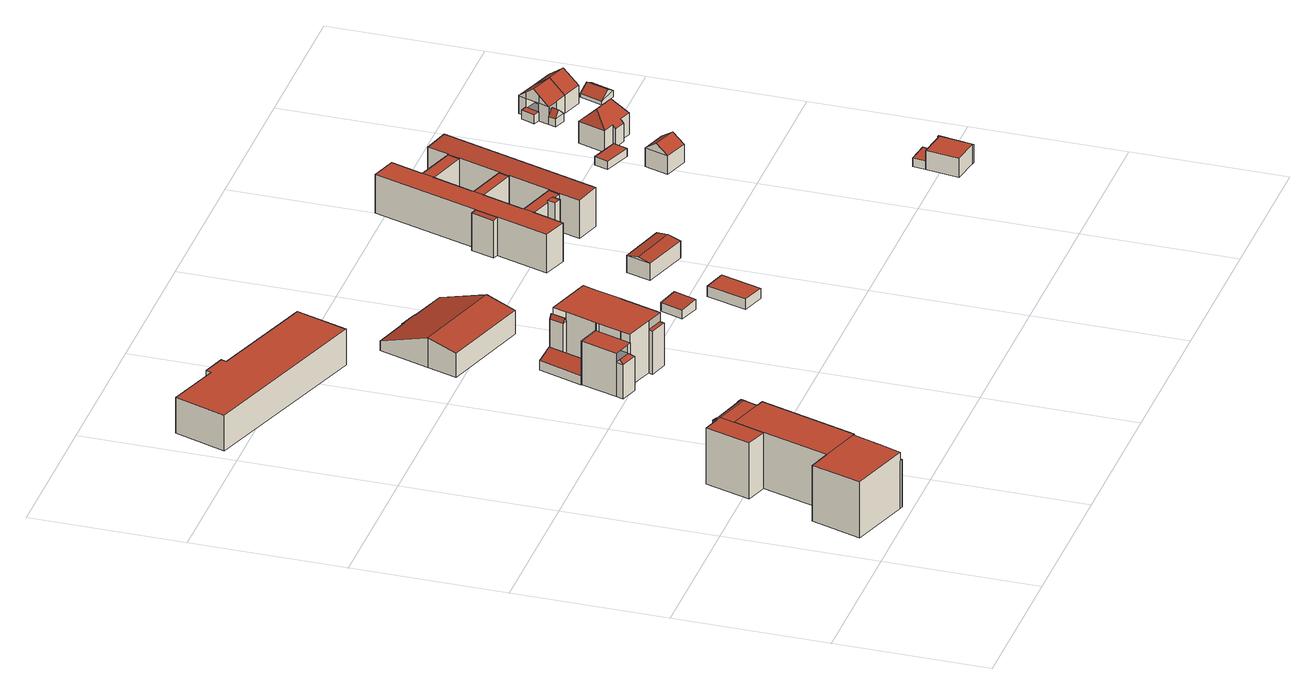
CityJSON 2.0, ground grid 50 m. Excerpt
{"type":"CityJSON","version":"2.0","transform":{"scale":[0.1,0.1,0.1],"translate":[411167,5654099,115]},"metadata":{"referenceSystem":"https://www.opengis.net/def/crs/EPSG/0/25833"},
"CityObjects":{
"building1":{"type":"Building","attributes":{"Gemeindeschluessel":14612000,"Geometrietyp2DReferenz":"3000","function":"31001_9998","roofType":"9999"},"children":["building1-1","building1-2","building1-3","building1-4","building1-5","building1-6","building1-7"]},
"building1-1":{"type":"BuildingPart","attributes":{"Dachtyp_tdc":"tdcPolyFlatRoof","Dachneigung":0,"QualitaetDacherkennung":72,"Geometrietyp2DReferenz":"3000","measuredHeight":19.32,"roofType":"1000"},"parents":["building1"],"geometry":[{"type":"MultiSurface","lod":"2","boundaries":[[[0,1,2,3,4]],[[5,6,7,8,9]],[[10,0,4,11,12]],[[10,13,5,9,1,0]],[[4,3,14,8,7,15,11]]],"semantics":{"surfaces":[{"type":"WallSurface"},{"type":"RoofSurface"},{"type":"GroundSurface"}],"values":[0,0,0,1,2]}}]},
"building1-2":{"type":"BuildingPart","attributes":{"Dachtyp_tdc":"tdcFreeFormRoof","Dachneigung":77.55,"QualitaetDacherkennung":1,"Geometrietyp2DReferenz":"3000","measuredHeight":19.12,"roofType":"5000"},"parents":["building1"],"geometry":[{"type":"MultiSurface","lod":"2","boundaries":[[[16,17,18,19]],[[20,21,22,17]],[[20,17,16]],[[21,20,16,2]],[[21,2,22]],[[3,19,18,14]],[[2,16,19,3]]],"semantics":{"surfaces":[{"type":"WallSurface"},{"type":"RoofSurface"},{"type":"GroundSurface"}],"values":[0,1,1,1,1,2,0]}}]},
"building1-3":{"type":"BuildingPart","attributes":{"Dachtyp_tdc":"tdcFreeFormRoof","Dachneigung":18.82,"QualitaetDacherkennung":12,"Geometrietyp2DReferenz":"3000","measuredHeight":19.23,"roofType":"5000"},"parents":["building1"],"geometry":[{"type":"MultiSurface","lod":"2","boundaries":[[[23,24,25,26]],[[24,27,28,25]],[[24,23,29]],[[23,30,31,32,33,34,35,36,37,29]],[[36,38,39,40,41,42,37]],[[42,43,27,24,29,37]],[[44,45,46,47,48,49,50,51,52,53,54,55,56,26,25,28]],[[41,40,47,46]],[[40,39,48,47]],[[39,38,49,48]],[[38,36,50,49]],[[36,35,51,50]],[[35,34,52,51]],[[34,33,53,52]],[[33,32,54,53]],[[32,31,55,54]],[[31,30,56,55]],[[30,23,26,56]]],"semantics":{"surfaces":[{"type":"WallSurface"},{"type":"RoofSurface"},{"type":"GroundSurface"}],"values":[0,0,1,1,1,1,2,0,0,0,0,0,0,0,0,0,0,0]}}]},
"building1-4":{"type":"BuildingPart","attributes":{"Dachtyp_tdc":"tdcPolyFlatRoof","Dachneigung":0,"QualitaetDacherkennung":18,"Geometrietyp2DReferenz":"3000","measuredHeight":16.42,"roofType":"1000"},"parents":["building1"],"geometry":[{"type":"MultiSurface","lod":"2","boundaries":[[[57,58,59,60]],[[58,61,62,59]],[[61,63,64,62]],[[63,61,58,57]],[[60,59,62,64]]],"semantics":{"surfaces":[{"type":"WallSurface"},{"type":"RoofSurface"},{"type":"GroundSurface"}],"values":[0,0,0,1,2]}}]},
"building1-5":{"type":"BuildingPart","attributes":{"Dachtyp_tdc":"tdcPolyFlatRoof","Dachneigung":0,"QualitaetDacherkennung":71,"Geometrietyp2DReferenz":"3000","measuredHeight":19.28,"roofType":"1000"},"parents":["building1"],"geometry":[{"type":"MultiSurface","lod":"2","boundaries":[[[65,28,27]],[[65,12,11,28]],[[66,12,65,67]],[[44,28,11,15]]],"semantics":{"surfaces":[{"type":"WallSurface"},{"type":"RoofSurface"},{"type":"GroundSurface"}],"values":[0,0,1,2]}}]},
"building1-6":{"type":"BuildingPart","attributes":{"Dachtyp_tdc":"tdcPolyFlatRoof","Dachneigung":0,"QualitaetDacherkennung":58,"Geometrietyp2DReferenz":"3000","measuredHeight":19.29,"roofType":"1000"},"parents":["building1"],"geometry":[{"type":"MultiSurface","lod":"2","boundaries":[[[6,68,69,7]],[[68,70,71,69]],[[70,72,41,46,71]],[[70,68,6,66,67,72]],[[45,44,15,7,69,71,46]]],"semantics":{"surfaces":[{"type":"WallSurface"},{"type":"RoofSurface"},{"type":"GroundSurface"}],"values":[0,0,0,1,2]}}]},
"building1-7":{"type":"BuildingPart","attributes":{"Dachtyp_tdc":"tdcPolyFlatRoof","Dachneigung":0,"QualitaetDacherkennung":72,"Geometrietyp2DReferenz":"3000","measuredHeight":19.31,"roofType":"1000"},"parents":["building1"],"geometry":[{"type":"MultiSurface","lod":"2","boundaries":[[[73,74,75,64,63]],[[74,76,77,75]],[[76,9,8,77]],[[78,79,57,60,18,17]],[[79,78,80,9,76,74,73]],[[64,75,77,8,14,18,60]]],"semantics":{"surfaces":[{"type":"WallSurface"},{"type":"RoofSurface"},{"type":"GroundSurface"}],"values":[0,0,0,0,1,2]}}]},
"building2":{"type":"Building","attributes":{"name":"117. Grundschule Dresden Ludwig Reichenbach","Dachtyp_tdc":"tdcPolyFlatRoof","Gemeindeschluessel":14612000,"Dachneigung":0,"QualitaetDacherkennung":79,"Geometrietyp2DReferenz":"3000","measuredHeight":12.31,"function":"31001_3021","roofType":"1000"},"geometry":[{"type":"Solid","lod":"2","boundaries":[[[[81,82,83,84]],[[82,85,86,83]],[[85,87,88,86]],[[87,89,90,88]],[[89,91,92,90]],[[91,93,94,92]],[[93,95,96,94]],[[95,81,84,96]],[[95,93,91,89,87,85,82,81]],[[84,83,86,88,90,92,94,96]]]],"semantics":{"surfaces":[{"type":"WallSurface"},{"type":"RoofSurface"},{"type":"GroundSurface"}],"values":[[0,0,0,0,0,0,0,0,1,2]]}}]},
"building3":{"type":"Building","attributes":{"Dachtyp_tdc":"tdcFreeFormRoof","Gemeindeschluessel":14612000,"Dachneigung":24.67,"QualitaetDacherkennung":6,"Geometrietyp2DReferenz":"3000","measuredHeight":5.54,"function":"31001_9998","roofType":"5000"},"geometry":[{"type":"Solid","lod":"2","boundaries":[[[[97,98,99,100]],[[98,101,102,99]],[[101,103,104,102]],[[103,105,106,104]],[[105,107,108,106]],[[107,97,100,108]],[[103,101,109,110,107,105]],[[110,109,98,97]],[[97,107,110]],[[101,98,109]],[[100,99,102,104,106,108]]]],"semantics":{"surfaces":[{"type":"WallSurface"},{"type":"RoofSurface"},{"type":"GroundSurface"}],"values":[[0,0,0,0,0,0,1,1,0,0,2]]}}]},
"building4":{"type":"Building","attributes":{"Gemeindeschluessel":14612000,"Geometrietyp2DReferenz":"3000","function":"31001_9998","roofType":"9999"},"children":["building4-1","building4-2","building4-3","building4-4","building4-5","building4-6"]},
"building4-1":{"type":"BuildingPart","attributes":{"Dachtyp_tdc":"tdcPolyFlatRoof","Dachneigung":0,"QualitaetDacherkennung":43,"Geometrietyp2DReferenz":"3000","measuredHeight":14.76,"roofType":"1000"},"parents":["building4"],"geometry":[{"type":"MultiSurface","lod":"2","boundaries":[[[111,112,113,114]],[[112,115,116,113]],[[115,117,118,116]],[[117,115,112,111]],[[114,113,116,118]]],"semantics":{"surfaces":[{"type":"WallSurface"},{"type":"RoofSurface"},{"type":"GroundSurface"}],"values":[0,0,0,1,2]}}]},
"building4-2":{"type":"BuildingPart","attributes":{"Dachtyp_tdc":"tdcPolyFlatRoof","Dachneigung":0,"QualitaetDacherkennung":39,"Geometrietyp2DReferenz":"3000","measuredHeight":14.89,"roofType":"1000"},"parents":["building4"],"geometry":[{"type":"MultiSurface","lod":"2","boundaries":[[[119,120,121,122]],[[123,124,125,126,127]],[[128,119,122,129,130]],[[128,124,123,120,119]],[[122,121,127,126,129]]],"semantics":{"surfaces":[{"type":"WallSurface"},{"type":"RoofSurface"},{"type":"GroundSurface"}],"values":[0,0,0,1,2]}}]},
"building4-3":{"type":"BuildingPart","attributes":{"Dachtyp_tdc":"tdcPolyFlatRoof","Dachneigung":0,"QualitaetDacherkennung":49,"Geometrietyp2DReferenz":"3000","measuredHeight":17.82,"roofType":"1000"},"parents":["building4"],"geometry":[{"type":"MultiSurface","lod":"2","boundaries":[[[131,132,133,134]],[[132,135,133]],[[136,137,138]],[[136,139,111,114,137]],[[140,141,123,127,118,117]],[[142,143,144,145,121,120]],[[146,131,134,147,148]],[[146,143,142,141,140,139,136,132,131]],[[134,133,137,114,118,127,121,145,147]]],"semantics":{"surfaces":[{"type":"WallSurface"},{"type":"RoofSurface"},{"type":"GroundSurface"}],"values":[0,0,0,0,0,0,0,1,2]}}]},
"building4-4":{"type":"BuildingPart","attributes":{"Dachtyp_tdc":"tdcFreeFormRoof","Dachneigung":56.35,"QualitaetDacherkennung":16,"Geometrietyp2DReferenz":"3000","measuredHeight":16.08,"roofType":"5000"},"parents":["building4"],"geometry":[{"type":"MultiSurface","lod":"2","boundaries":[[[149,148,147,150]],[[151,148,149]],[[152,151,149,153]],[[152,153,144]],[[151,152,144,148]],[[145,154,150,147]],[[153,149,150,154]],[[144,153,154,145]]],"semantics":{"surfaces":[{"type":"WallSurface"},{"type":"RoofSurface"},{"type":"GroundSurface"}],"values":[0,0,1,0,1,2,0,0]}}]},
"building4-5":{"type":"BuildingPart","attributes":{"Dachtyp_tdc":"tdcFreeFormRoof","Dachneigung":44.31,"QualitaetDacherkennung":19,"Geometrietyp2DReferenz":"3000","measuredHeight":12.92,"roofType":"5000"},"parents":["building4"],"geometry":[{"type":"MultiSurface","lod":"2","boundaries":[[[125,155,156,126]],[[155,157,158,156]],[[157,130,129,158]],[[159,130,157]],[[160,159,157,155]],[[160,155,125]],[[159,160,125,130]],[[126,156,158,129]]],"semantics":{"surfaces":[{"type":"WallSurface"},{"type":"RoofSurface"},{"type":"GroundSurface"}],"values":[0,0,0,0,1,1,1,2]}}]},
"building4-6":{"type":"BuildingPart","attributes":{"Dachtyp_tdc":"tdcFreeFormRoof","Dachneigung":35.81,"QualitaetDacherkennung":25,"Geometrietyp2DReferenz":"3000","measuredHeight":15.12,"roofType":"5000"},"parents":["building4"],"geometry":[{"type":"MultiSurface","lod":"2","boundaries":[[[135,161,162,133]],[[161,163,164,162]],[[163,138,137,164]],[[165,138,163]],[[166,165,163,161]],[[166,161,135]],[[165,166,135,138]],[[133,162,164,137]]],"semantics":{"surfaces":[{"type":"WallSurface"},{"type":"RoofSurface"},{"type":"GroundSurface"}],"values":[0,0,0,1,1,1,1,2]}}]},
"building5":{"type":"Building","attributes":{"Gemeindeschluessel":14612000,"Geometrietyp2DReferenz":"3000","function":"31001_3211","roofType":"9999"},"children":["building5-1","building5-2"]},
"building5-1":{"type":"BuildingPart","attributes":{"Dachtyp_tdc":"tdcGableRoof","Dachneigung":21.56,"QualitaetDacherkennung":14,"Geometrietyp2DReferenz":"3000","measuredHeight":10.15,"roofType":"3100"},"parents":["building5"],"geometry":[{"type":"MultiSurface","lod":"2","boundaries":[[[167,168,169,170]],[[168,171,172,169]],[[173,174,175,176]],[[174,177,178,175]],[[177,179,180,178]],[[179,181,182,180]],[[181,167,170,182]],[[177,174,173,171,168,167]],[[167,181,179,177]],[[170,169,172,176,175,178,180,182]]],"semantics":{"surfaces":[{"type":"WallSurface"},{"type":"RoofSurface"},{"type":"GroundSurface"}],"values":[0,0,0,0,0,0,0,1,1,2]}}]},
"building5-2":{"type":"BuildingPart","attributes":{"Dachtyp_tdc":"tdcPolyFlatRoof","Dachneigung":44.17,"QualitaetDacherkennung":38,"Geometrietyp2DReferenz":"3000","measuredHeight":3.66,"roofType":"2100"},"parents":["building5"],"geometry":[{"type":"MultiSurface","lod":"2","boundaries":[[[183,171,172,171]],[[183,184,185,172,171]],[[184,186,187,185]],[[186,188,176,187]],[[188,173,176]],[[188,186,184,183]],[[172,185,187,176]]],"semantics":{"surfaces":[{"type":"WallSurface"},{"type":"RoofSurface"},{"type":"GroundSurface"}],"values":[0,0,0,0,0,1,2]}}]},
"building6":{"type":"Building","attributes":{"Dachtyp_tdc":"tdcPolyFlatRoof","Gemeindeschluessel":14612000,"Dachneigung":4.89,"QualitaetDacherkennung":75,"Geometrietyp2DReferenz":"3000","measuredHeight":3.46,"function":"31001_9998","roofType":"2100"},"geometry":[{"type":"Solid","lod":"2","boundaries":[[[[189,190,191,192]],[[190,193,194,191]],[[193,195,196,194]],[[195,189,192,196]],[[195,193,190,189]],[[192,191,194,196]]]],"semantics":{"surfaces":[{"type":"WallSurface"},{"type":"RoofSurface"},{"type":"GroundSurface"}],"values":[[0,0,0,0,1,2]]}}]},
"building7":{"type":"Building","attributes":{"Dachtyp_tdc":"tdcPolyFlatRoof","Gemeindeschluessel":14612000,"Dachneigung":0,"QualitaetDacherkennung":76,"Geometrietyp2DReferenz":"3000","measuredHeight":3.65,"function":"31001_9998","roofType":"1000"},"geometry":[{"type":"Solid","lod":"2","boundaries":[[[[197,198,199,200]],[[198,201,202,199]],[[201,203,204,202]],[[203,197,200,204]],[[203,201,198,197]],[[200,199,202,204]]]],"semantics":{"surfaces":[{"type":"WallSurface"},{"type":"RoofSurface"},{"type":"GroundSurface"}],"values":[[0,0,0,0,1,2]]}}]},
"building8":{"type":"Building","attributes":{"Dachtyp_tdc":"tdcGableRoof","Gemeindeschluessel":14612000,"Dachneigung":10.62,"QualitaetDacherkennung":60,"Geometrietyp2DReferenz":"3000","measuredHeight":6.74,"function":"31001_9998","roofType":"3100"},"geometry":[{"type":"Solid","lod":"2","boundaries":[[[[205,206,207,208]],[[206,209,210,207]],[[209,211,212,210]],[[211,205,208,212]],[[209,206,213]],[[205,211,214]],[[206,205,214,213]],[[211,209,213,214]],[[208,207,210,212]]]],"semantics":{"surfaces":[{"type":"WallSurface"},{"type":"RoofSurface"},{"type":"GroundSurface"}],"values":[[0,0,0,0,0,0,1,1,2]]}}]},
"building9":{"type":"Building","attributes":{"name":"46. Oberschule Dresden","Gemeindeschluessel":14612000,"Geometrietyp2DReferenz":"3000","function":"31001_3021","roofType":"9999"},"children":["building9-1","building9-2","building9-3","building9-4","building9-5","building9-6","building9-7"]},
"building9-1":{"type":"BuildingPart","attributes":{"Dachtyp_tdc":"tdcPolyFlatRoof","Dachneigung":2.62,"QualitaetDacherkennung":76,"Geometrietyp2DReferenz":"3000","measuredHeight":13.49,"roofType":"2100"},"parents":["building9"],"geometry":[{"type":"MultiSurface","lod":"2","boundaries":[[[215,216,217,218,219]],[[216,220,221,217]],[[220,222,223,224,221]],[[225,226,227]],[[225,228,229,226]],[[228,230,229]],[[231,232,233,234,235]],[[232,236,237,233]],[[236,238,239,237]],[[238,240,241,239]],[[240,242,243,241]],[[242,244,245,243]],[[244,246,245]],[[244,242,240,238,236,232,231,228,225,222,220,216,215]],[[218,217,221,224,226,229,234,233,237,239,241,243,245]]],"semantics":{"surfaces":[{"type":"WallSurface"},{"type":"RoofSurface"},{"type":"GroundSurface"}],"values":[0,0,0,0,0,0,0,0,0,0,0,0,0,1,2]}}]},
"building9-2":{"type":"BuildingPart","attributes":{"Dachtyp_tdc":"tdcPolyFlatRoof","Dachneigung":0,"QualitaetDacherkennung":63,"Geometrietyp2DReferenz":"3000","measuredHeight":12.82,"roofType":"1000"},"parents":["building9"],"geometry":[{"type":"MultiSurface","lod":"2","boundaries":[[[247,235,234,248]],[[230,249,250,229]],[[249,230,235,247]],[[248,234,229,250]]],"semantics":{"surfaces":[{"type":"WallSurface"},{"type":"RoofSurface"},{"type":"GroundSurface"}],"values":[0,0,1,2]}}]},
"building9-3":{"type":"BuildingPart","attributes":{"Dachtyp_tdc":"tdcPolyFlatRoof","Dachneigung":5.45,"QualitaetDacherkennung":58,"Geometrietyp2DReferenz":"3000","measuredHeight":13.04,"roofType":"2100"},"parents":["building9"],"geometry":[{"type":"MultiSurface","lod":"2","boundaries":[[[251,252,253,254]],[[252,255,256,253]],[[255,257,258,256]],[[257,255,252,251]],[[254,253,256,258]]],"semantics":{"surfaces":[{"type":"WallSurface"},{"type":"RoofSurface"},{"type":"GroundSurface"}],"values":[0,0,0,1,2]}}]},
"building9-4":{"type":"BuildingPart","attributes":{"Dachtyp_tdc":"tdcPolyFlatRoof","Dachneigung":0,"QualitaetDacherkennung":57,"Geometrietyp2DReferenz":"3000","measuredHeight":12.79,"roofType":"1000"},"parents":["building9"],"geometry":[{"type":"MultiSurface","lod":"2","boundaries":[[[223,259,260,224]],[[261,227,226,262]],[[227,261,259,223]],[[224,260,262,226]]],"semantics":{"surfaces":[{"type":"WallSurface"},{"type":"RoofSurface"},{"type":"GroundSurface"}],"values":[0,0,1,2]}}]},
"building9-5":{"type":"BuildingPart","attributes":{"Dachtyp_tdc":"tdcPolyFlatRoof","Dachneigung":0,"QualitaetDacherkennung":63,"Geometrietyp2DReferenz":"3000","measuredHeight":13.3,"roofType":"1000"},"parents":["building9"],"geometry":[{"type":"MultiSurface","lod":"2","boundaries":[[[263,264,265]],[[263,266,267,264]],[[266,268,269,267]],[[268,270,254,269]],[[270,251,254]],[[271,258,257]],[[271,272,273,258]],[[272,274,275,273]],[[274,276,248,275]],[[276,247,248]],[[277,250,249]],[[277,278,279,250]],[[278,280,261,262,279]],[[281,260,259]],[[281,282,283,260]],[[282,284,283]],[[282,281,280,278,277,276,274,272,271,270,268,266,263]],[[264,267,269,254,258,273,275,248,250,279,262,260,283]]],"semantics":{"surfaces":[{"type":"WallSurface"},{"type":"RoofSurface"},{"type":"GroundSurface"}],"values":[0,0,0,0,0,0,0,0,0,0,0,0,0,0,0,0,1,2]}}]},
"building9-6":{"type":"BuildingPart","attributes":{"Dachtyp_tdc":"tdcPolyFlatRoof","Dachneigung":0,"QualitaetDacherkennung":46,"Geometrietyp2DReferenz":"3000","measuredHeight":13.6,"roofType":"1000"},"parents":["building9"],"geometry":[{"type":"MultiSurface","lod":"2","boundaries":[[[285,286,287,288,289]],[[286,290,291,287]],[[290,292,293,294,291]],[[292,290,286,285]],[[288,287,291,294]]],"semantics":{"surfaces":[{"type":"WallSurface"},{"type":"RoofSurface"},{"type":"GroundSurface"}],"values":[0,0,0,1,2]}}]},
"building9-7":{"type":"BuildingPart","attributes":{"Dachtyp_tdc":"tdcPolyFlatRoof","Dachneigung":0,"QualitaetDacherkennung":60,"Geometrietyp2DReferenz":"3000","measuredHeight":12.77,"roofType":"1000"},"parents":["building9"],"geometry":[{"type":"MultiSurface","lod":"2","boundaries":[[[284,219,218,283]],[[246,289,288,245]],[[293,265,264,294]],[[265,293,289,246,219,284]],[[283,218,245,288,294,264]]],"semantics":{"surfaces":[{"type":"WallSurface"},{"type":"RoofSurface"},{"type":"GroundSurface"}],"values":[0,0,0,1,2]}}]},
"building10":{"type":"Building","attributes":{"Dachtyp_tdc":"tdcPolyFlatRoof","Gemeindeschluessel":14612000,"Dachneigung":0,"QualitaetDacherkennung":48,"Geometrietyp2DReferenz":"3000","measuredHeight":6.55,"function":"31001_9998","roofType":"1000"},"geometry":[{"type":"Solid","lod":"2","boundaries":[[[[295,296,297,298]],[[296,299,300,297]],[[299,301,302,300]],[[301,303,304,302]],[[303,305,306,304]],[[305,307,308,306]],[[307,309,310,308]],[[309,311,312,310]],[[311,295,298,312]],[[311,309,307,305,303,301,299,296,295]],[[298,297,300,302,304,306,308,310,312]]]],"semantics":{"surfaces":[{"type":"WallSurface"},{"type":"RoofSurface"},{"type":"GroundSurface"}],"values":[[0,0,0,0,0,0,0,0,0,1,2]]}}]},
"building11":{"type":"Building","attributes":{"Dachtyp_tdc":"tdcGableRoof","Gemeindeschluessel":14612000,"Dachneigung":35,"QualitaetDacherkennung":78,"Geometrietyp2DReferenz":"3000","measuredHeight":9.15,"function":"31001_9998","roofType":"3100"},"geometry":[{"type":"Solid","lod":"2","boundaries":[[[[313,314,315,316]],[[314,317,318,315]],[[317,319,320,318]],[[319,313,316,320]],[[317,314,321]],[[313,319,322]],[[314,313,322,321]],[[319,317,321,322]],[[316,315,318,320]]]],"semantics":{"surfaces":[{"type":"WallSurface"},{"type":"RoofSurface"},{"type":"GroundSurface"}],"values":[[0,0,0,0,0,0,1,1,2]]}}]},
"building12":{"type":"Building","attributes":{"Dachtyp_tdc":"tdcPolyFlatRoof","Gemeindeschluessel":14612000,"Dachneigung":0,"QualitaetDacherkennung":67,"Geometrietyp2DReferenz":"3000","measuredHeight":2.91,"function":"31001_9998","roofType":"1000"},"geometry":[{"type":"Solid","lod":"2","boundaries":[[[[323,324,298,325]],[[324,326,312,298]],[[326,327,328,312]],[[327,323,325,328]],[[327,326,324,323]],[[325,298,312,328]]]],"semantics":{"surfaces":[{"type":"WallSurface"},{"type":"RoofSurface"},{"type":"GroundSurface"}],"values":[[0,0,0,0,1,2]]}}]},
"building13":{"type":"Building","attributes":{"Dachtyp_tdc":"tdcPolyFlatRoof","Gemeindeschluessel":14612000,"Dachneigung":0,"QualitaetDacherkennung":82,"Geometrietyp2DReferenz":"3000","measuredHeight":2.84,"function":"31001_9998","roofType":"1000"},"geometry":[{"type":"Solid","lod":"2","boundaries":[[[[329,330,331,332]],[[330,333,334,331]],[[333,335,336,334]],[[335,329,332,336]],[[335,333,330,329]],[[332,331,334,336]]]],"semantics":{"surfaces":[{"type":"WallSurface"},{"type":"RoofSurface"},{"type":"GroundSurface"}],"values":[[0,0,0,0,1,2]]}}]},
"building14":{"type":"Building","attributes":{"Dachtyp_tdc":"tdcHipRoof","Gemeindeschluessel":14612000,"Dachneigung":44.34,"QualitaetDacherkennung":61,"Geometrietyp2DReferenz":"3000","measuredHeight":11.98,"function":"31001_9998","roofType":"3200"},"geometry":[{"type":"Solid","lod":"2","boundaries":[[[[337,338,339,340]],[[338,341,342,339]],[[341,343,344,342]],[[343,345,346,344]],[[345,347,348,346]],[[347,349,350,348]],[[349,351,352,350]],[[351,337,340,352]],[[347,345,353]],[[343,341,354]],[[345,343,354,353]],[[341,338,337,351,349,347,353,354]],[[340,339,342,344,346,348,350,352]]]],"semantics":{"surfaces":[{"type":"WallSurface"},{"type":"RoofSurface"},{"type":"GroundSurface"}],"values":[[0,0,0,0,0,0,0,0,1,1,1,1,2]]}}]},
"building15":{"type":"Building","attributes":{"Gemeindeschluessel":14612000,"Geometrietyp2DReferenz":"3000","function":"31001_9998","roofType":"9999"},"children":["building15-1","building15-2","building15-3"]},
"building15-1":{"type":"BuildingPart","attributes":{"Dachtyp_tdc":"tdcGableRoof","Dachneigung":43.49,"QualitaetDacherkennung":11,"Geometrietyp2DReferenz":"3000","measuredHeight":5.04,"roofType":"3100"},"parents":["building15"],"geometry":[{"type":"MultiSurface","lod":"2","boundaries":[[[355,356,357,358]],[[356,359,360,357]],[[361,355,358,362]],[[363,364,365,366]],[[356,365,364,359]],[[355,366,365,356]],[[361,363,366,355]],[[358,357,360,362]]],"semantics":{"surfaces":[{"type":"WallSurface"},{"type":"RoofSurface"},{"type":"GroundSurface"}],"values":[0,0,0,1,1,0,0,2]}}]},
"building15-2":{"type":"BuildingPart","attributes":{"Dachtyp_tdc":"tdcGableRoof","Dachneigung":37.32,"QualitaetDacherkennung":58,"Geometrietyp2DReferenz":"3000","measuredHeight":10.29,"roofType":"3100"},"parents":["building15"],"geometry":[{"type":"MultiSurface","lod":"2","boundaries":[[[367,368,369,370,360,359]],[[371,372,373,374,375]],[[372,376,377,373]],[[376,378,379,377]],[[378,380,362,379]],[[380,363,361,362]],[[380,378,381,382,383,367]],[[384,385,382,381,386]],[[372,384,386,376]],[[376,386,381,378]],[[371,385,384,372]],[[368,383,382,385,371]],[[367,383,368]],[[360,370,374,373,377,379,362]]],"semantics":{"surfaces":[{"type":"WallSurface"},{"type":"RoofSurface"},{"type":"GroundSurface"}],"values":[0,0,0,0,0,0,1,1,0,0,0,0,0,2]}}]},
"building15-3":{"type":"BuildingPart","attributes":{"Dachtyp_tdc":"tdcPolyFlatRoof","Dachneigung":0,"QualitaetDacherkennung":50,"Geometrietyp2DReferenz":"3000","measuredHeight":3.07,"roofType":"1000"},"parents":["building15"],"geometry":[{"type":"MultiSurface","lod":"2","boundaries":[[[369,387,388,370]],[[387,389,390,388]],[[389,375,374,390]],[[375,389,387,369]],[[370,388,390,374]]],"semantics":{"surfaces":[{"type":"WallSurface"},{"type":"RoofSurface"},{"type":"GroundSurface"}],"values":[0,0,0,1,2]}}]},
"building16":{"type":"Building","attributes":{"Dachtyp_tdc":"tdcGableRoof","Gemeindeschluessel":14612000,"Dachneigung":34.29,"QualitaetDacherkennung":52,"Geometrietyp2DReferenz":"3000","measuredHeight":10.17,"function":"31001_9998","roofType":"3100"},"geometry":[{"type":"Solid","lod":"2","boundaries":[[[[386,391,392,377]],[[391,393,394,392]],[[393,395,379,394]],[[395,386,377,379]],[[393,391,396]],[[386,395,397]],[[391,386,397,396]],[[395,393,396,397]],[[377,392,394,379]]]],"semantics":{"surfaces":[{"type":"WallSurface"},{"type":"RoofSurface"},{"type":"GroundSurface"}],"values":[[0,0,0,0,0,0,1,1,2]]}}]},
"building17":{"type":"Building","attributes":{"Dachtyp_tdc":"tdcGableRoof","Gemeindeschluessel":14612000,"Dachneigung":38.03,"QualitaetDacherkennung":76,"Geometrietyp2DReferenz":"3000","measuredHeight":3.74,"function":"31001_9998","roofType":"3100"},"geometry":[{"type":"Solid","lod":"2","boundaries":[[[[398,399,400,401]],[[399,402,403,400]],[[402,404,405,403]],[[404,398,401,405]],[[402,399,406]],[[398,404,407]],[[399,398,407,406]],[[404,402,406,407]],[[401,400,403,405]]]],"semantics":{"surfaces":[{"type":"WallSurface"},{"type":"RoofSurface"},{"type":"GroundSurface"}],"values":[[0,0,0,0,0,0,1,1,2]]}}]}
},
"vertices":[
[367,481,272],[266,164,272],[266,164,254],[266,164,79],[367,481,79],[196,425,272],[196,425,271],[196,425,79],[127,208,79],[127,208,272],[344,489,272],[344,489,79],[344,489,271],[229,525,272],[261,165,79],[229,525,79],
[243,89,254],[236,91,254],[236,91,79],[243,89,79],[240,94,270],[263,162,267],[261,165,254],
[365,545,269],[363,534,269],[363,534,79],[365,545,79],[359,535,269],[359,535,79],[359,541,271],[366,548,268],[352,553,268],[351,549,269],[242,583,269],[243,586,268],[228,592,268],[228,591,268],[233,581,271],[225,585,268],[229,584,269],[228,579,269],[224,580,268],[228,578,269],[244,573,269],[244,573,79],[228,578,79],[224,580,79],[228,579,79],[229,584,79],[225,585,79],[228,591,79],[228,592,79],[243,586,79],[242,583,79],[351,549,79],[352,553,79],[366,548,79],
[232,80,243],[238,78,243],[238,78,79],[232,80,79],[213,0,243],[213,0,79],[205,3,243],[205,3,79],
[359,535,271],[229,525,271],[244,573,271],
[125,448,271],[125,448,79],[172,596,271],[172,596,79],[224,580,271],
[205,3,272],[4,67,272],[4,67,79],[56,230,272],[56,230,79],[236,91,272],[232,80,272],[261,165,272],
[30,2048,143],[87,2217,143],[87,2217,20],[30,2048,20],[258,2159,143],[258,2159,20],[264,2177,143],[264,2177,20],[338,2152,143],[338,2152,20],[332,2135,143],[332,2135,20],[673,2019,143],[673,2019,20],[616,1850,143],[616,1850,20],
[663,1134,80],[711,1279,80],[711,1279,48],[663,1134,48],[763,1263,99],[763,1263,48],[748,1217,99],[748,1217,48],[765,1212,72],[765,1212,48],[733,1112,72],[733,1112,48],[760,1264,103],[713,1118,103],
[844,945,198],[839,931,198],[839,931,51],[844,945,51],[781,949,198],[781,949,51],[786,963,198],[786,963,51],
[663,1134,200],[733,1112,200],[733,1112,51],[663,1134,51],[695,992,200],[683,996,200],[683,996,168],[683,996,51],[695,992,51],[625,1014,200],[625,1014,51],[625,1014,168],
[929,1210,229],[913,1163,229],[913,1163,51],[929,1210,51],[913,1163,198],[887,1081,229],[887,1081,51],[887,1081,198],[844,945,229],[786,963,229],[695,992,229],[733,1112,229],[765,1212,229],[765,1212,198],[765,1212,51],[780,1258,229],[780,1258,51],[780,1258,198],
[763,1263,198],[763,1263,51],[771,1261,212],[757,1215,212],[748,1217,198],[748,1217,51],
[676,972,168],[676,972,51],[618,991,168],[618,991,51],[622,1003,180],[667,988,180],
[923,1160,198],[923,1160,51],[897,1078,198],[897,1078,51],[893,1084,202],[917,1157,202],
[659,1610,130],[711,1773,63],[711,1773,29],[659,1610,29],[830,1736,63],[830,1736,29],[885,1718,63],[1005,1680,63],[1005,1680,29],[885,1718,29],[953,1517,130],[953,1517,29],[921,1419,111],[921,1419,29],[628,1512,111],[628,1512,29],
[830,1736,65],[833,1745,56],[833,1745,29],[888,1728,55],[888,1728,29],[885,1718,65],
[1189,1049,50],[1254,1027,56],[1254,1027,21],[1189,1049,21],[1229,953,56],[1229,953,21],[1164,975,50],[1164,975,21],
[1391,922,54],[1350,789,54],[1350,789,18],[1391,922,18],[1276,812,54],[1276,812,18],[1316,944,54],[1316,944,18],
[1392,1218,69],[1545,1172,69],[1545,1172,10],[1392,1218,10],[1520,1090,69],[1520,1090,10],[1368,1137,69],[1368,1137,10],[1533,1133,77],[1380,1179,77],
[1572,1516,142],[1573,1516,142],[1573,1516,11],[1572,1516,11],[1572,1516,139],[1616,1651,142],[1616,1651,11],[1615,1652,142],[1615,1652,139],[1615,1652,11],[1627,1687,142],[1627,1687,11],[1627,1687,139],[1670,1823,142],[1670,1823,11],[1670,1823,140],[1682,1862,142],[1683,1862,142],[1683,1862,11],[1682,1862,11],[1682,1862,140],[1704,1931,142],[1704,1931,11],[1785,1905,146],[1785,1905,11],[1619,1384,146],[1619,1384,11],[1538,1409,142],[1538,1409,11],[1560,1479,142],[1560,1479,11],[1560,1479,139],
[1551,1904,140],[1551,1904,11],[1538,1864,140],[1538,1864,11],
[1371,1614,142],[1354,1619,140],[1354,1619,11],[1371,1614,11],[1378,1695,140],[1378,1695,11],[1395,1689,142],[1395,1689,11],
[1484,1693,139],[1484,1693,11],[1496,1729,139],[1496,1729,11],
[1430,1520,144],[1430,1520,11],[1430,1520,139],[1397,1417,144],[1397,1417,11],[1317,1443,144],[1317,1443,11],[1371,1614,144],[1395,1689,144],[1503,2033,144],[1503,2033,11],[1584,2007,144],[1584,2007,11],[1551,1904,144],[1538,1864,144],[1495,1729,144],[1495,1729,11],[1496,1729,144],[1484,1693,144],[1441,1557,144],[1441,1557,11],[1441,1557,139],
[1527,1489,147],[1519,1464,147],[1519,1464,11],[1527,1489,11],[1527,1489,139],[1495,1472,147],[1495,1472,11],[1502,1497,147],[1502,1497,139],[1502,1497,11],
[2283,532,83],[2303,529,83],[2303,529,18],[2283,532,18],[2304,532,83],[2304,532,18],[2309,531,83],[2309,531,18],[2292,417,83],[2292,417,18],[2287,418,83],[2287,418,18],[2287,420,83],[2287,420,18],[2200,433,83],[2200,433,18],[2215,542,83],[2215,542,18],
[1989,1344,80],[2070,1318,80],[2070,1318,17],[1989,1344,17],[2044,1239,80],[2044,1239,17],[1963,1266,80],[1963,1266,17],[2057,1279,109],[1976,1305,109],
[2290,575,47],[2283,532,47],[2290,575,18],[2215,542,47],[2221,585,47],[2221,585,18],
[2046,1459,44],[2030,1413,44],[2030,1413,16],[2046,1459,16],[1939,1445,44],[1939,1445,16],[1955,1490,44],[1955,1490,16],
[2072,1461,78],[2076,1471,89],[2076,1471,15],[2072,1461,15],[2035,1484,89],[2035,1484,15],[2064,1573,89],[2064,1573,15],[2185,1533,89],[2185,1533,15],[2156,1445,89],[2156,1445,15],[2115,1458,89],[2115,1458,15],[2111,1448,78],[2111,1448,15],[2145,1498,135],[2073,1521,135],
[2174,1654,40],[2137,1667,40],[2137,1667,13],[2174,1654,13],[2144,1691,40],[2144,1691,13],[2182,1678,40],[2182,1678,13],[2182,1678,41],[2160,1685,64],[2152,1662,64],[2174,1654,41],
[2144,1691,74],[2156,1726,74],[2156,1726,44],[2156,1726,13],[2172,1771,74],[2180,1795,74],[2180,1795,13],[2172,1771,13],[2172,1771,44],[2255,1769,74],[2255,1769,13],[2221,1665,74],[2221,1665,13],[2182,1678,74],[2238,1717,116],[2162,1743,116],[2156,1726,102],[2180,1795,75],[2172,1771,94],[2255,1769,75],
[2135,1733,44],[2135,1733,13],[2151,1778,44],[2151,1778,13],
[2324,1746,75],[2324,1746,13],[2289,1642,75],[2289,1642,13],[2221,1665,75],[2308,1696,115],[2239,1719,115],
[2379,1630,36],[2354,1556,36],[2354,1556,13],[2379,1630,13],[2299,1575,26],[2299,1575,13],[2324,1649,26],[2324,1649,13],[2329,1564,51],[2354,1638,51]
]}
